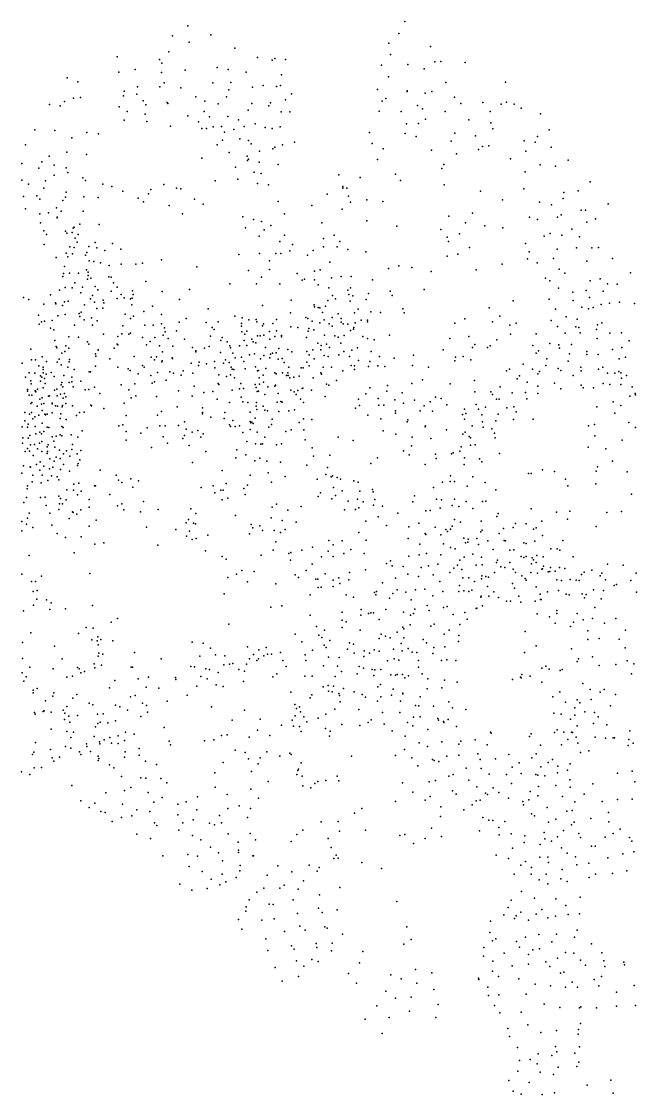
# Model space of a CAD drawing. Header units: millimetres. Extents: x -60275265 to 22802890, y -38578442 to 24337084.
# Drawn here: x -13544378 to -10950378, y -22008304 to -17487304 of the extents above; entities that cross this region are included whole.
import ezdxf

# ---------------------------------------------------------------- set-up
doc = ezdxf.new("R2010")
doc.units = ezdxf.units.MM
doc.header["$MEASUREMENT"] = 0
doc.layers.add('particles', color=7, linetype='Continuous', true_color=0x000000)

msp = doc.modelspace()

# ---------------------------------------------------------------- linework, layer by layer
at = {"layer": 'particles', "color": 93, "true_color": 0x67d435}
for p in [(-11927378, -17487304), (-12842378, -17506304), (-11953378, -17538304), (-12907378, -17548304), (-12836378, -17574304), (-12745378, -17543304), (-11995378, -17579304), (-12923378, -17615304), (-12644378, -17600304), (-11987378, -17626304), (-11819378, -17593304), (-13141378, -17636304), (-12962378, -17647304), (-12952378, -17663304), (-12548378, -17639304), (-12486378, -17650304), (-12476378, -17643304), (-12431378, -17647304), (-12026378, -17671304), (-11915378, -17669304), (-11801378, -17657304), (-11776378, -17656304), (-11673378, -17660304), (-13133378, -17701304), (-13065378, -17689304), (-12954378, -17702304), (-12853378, -17692304), (-12718378, -17681304), (-12672378, -17690304), (-12597378, -17701304), (-12447378, -17712304), (-11996378, -17720304), (-11845378, -17687304), (-13351378, -17724304), (-13306378, -17742304), (-13055378, -17763304), (-12960378, -17762304), (-12942378, -17745304), (-12872378, -17766304), (-12737378, -17745304), (-12661378, -17744304), (-12570378, -17764304), (-12524378, -17757304), (-12469378, -17761304), (-12452378, -17757304), (-11754378, -17744304), (-11503378, -17743304), (-13324378, -17810304), (-13295378, -17807304), (-13113378, -17801304), (-13111378, -17780304), (-13058378, -17794304), (-12808378, -17804304), (-12679378, -17805304), (-12669378, -17775304), (-12405378, -17792304), (-12043378, -17774304), (-12007378, -17812304), (-11918378, -17779304), (-11918378, -17782304), (-11841378, -17789304), (-11813378, -17782304), (-11718378, -17806304), (-13426378, -17837304), (-13380378, -17842304), (-13363378, -17824304), (-13132378, -17846304), (-13031378, -17821304), (-13019378, -17838304), (-12930378, -17829304), (-12927378, -17833304), (-12770378, -17823304), (-12714378, -17834304), (-12572378, -17833304), (-12501378, -17842304), (-12493378, -17830304), (-12430378, -17817304), (-12023378, -17823304), (-11874378, -17841304), (-11853378, -17855304), (-11691378, -17832304), (-11598378, -17829304), (-11521378, -17836304), (-11498378, -17827304), (-11466378, -17835304), (-11436378, -17852304), (-13098378, -17867304), (-13022378, -17878304), (-12842378, -17885304), (-12773378, -17866304), (-12751378, -17889304), (-12674378, -17888304), (-12629378, -17901304), (-12588378, -17861304), (-12449378, -17868304), (-12412378, -17868304), (-12035378, -17865304), (-11943378, -17866304), (-11840378, -17899304), (-11757378, -17867304), (-11657378, -17901304), (-11567378, -17866304), (-11355378, -17876304), (-13488378, -17944304), (-13403378, -17946304), (-13111378, -17903304), (-13015378, -17908304), (-12915378, -17928304), (-12798378, -17910304), (-12783378, -17938304), (-12763378, -17938304), (-12735378, -17931304), (-12700378, -17929304), (-12649378, -17942304), (-12605378, -17930304), (-12559378, -17918304), (-12516378, -17934304), (-12486378, -17938304), (-12453378, -17931304), (-11920378, -17919304), (-11870378, -17917304), (-11565378, -17914304), (-11556378, -17939304), (-11319378, -17944304), (-13332378, -17977304), (-13268378, -17955304), (-13219378, -17960304), (-12696378, -17987304), (-12687378, -17953304), (-12623378, -17981304), (-12586378, -17988304), (-12076378, -17955304), (-11926378, -17959304), (-11880378, -17972304), (-11732378, -17992304), (-11716378, -17958304), (-11629378, -17969304), (-11424378, -17990304), (-11368378, -17972304), (-13527378, -18007304), (-13353378, -18037304), (-12718378, -18007304), (-12575378, -18003304), (-12540378, -18034304), (-12484378, -18023304), (-12475378, -18016304), (-12443378, -18007304), (-12393378, -17995304), (-12065378, -18001304), (-12019378, -18024304), (-11815378, -18029304), (-11617378, -18027304), (-11599378, -18014304), (-11573378, -18011304), (-11417378, -18033304), (-11378378, -17996304), (-11310378, -18016304), (-13458378, -18078304), (-13427378, -18054304), (-13270378, -18047304), (-12783378, -18063304), (-12668378, -18039304), (-12592378, -18055304), (-12591378, -18073304), (-12587378, -18067304), (-12541378, -18080304), (-12042378, -18069304), (-11710378, -18045304), (-11481378, -18066304), (-11238378, -18072304), (-13542378, -18086304), (-13471378, -18105304), (-13406378, -18092304), (-13355378, -18103304), (-13349378, -18124304), (-12641378, -18101304), (-12562378, -18122304), (-12533378, -18127304), (-12462378, -18089304), (-11771378, -18107304), (-11763378, -18089304), (-11420378, -18121304), (-11357378, -18091304), (-11292378, -18096304), (-13542378, -18155304), (-13514378, -18172304), (-13443378, -18158304), (-13406378, -18135304), (-13285378, -18146304), (-13274378, -18157304), (-13201378, -18173304), (-12943378, -18174304), (-12727378, -18158304), (-12631378, -18151304), (-12548378, -18170304), (-12206378, -18133304), (-12115378, -18145304), (-11967378, -18130304), (-11945378, -18157304), (-11145378, -18163304), (-13449378, -18189304), (-13356378, -18206304), (-13163378, -18182304), (-13116378, -18202304), (-13008378, -18213304), (-12999378, -18195304), (-12890378, -18190304), (-12872378, -18192304), (-12502378, -18176304), (-12255378, -18214304), (-12189378, -18189304), (-12188378, -18182304), (-12172378, -18189304), (-11761378, -18175304), (-11608378, -18202304), (-11426378, -18192304), (-11256378, -18207304), (-11196378, -18201304), (-13535378, -18224304), (-13479378, -18221304), (-13467378, -18236304), (-13369378, -18242304), (-13358378, -18227304), (-13281378, -18226304), (-13220378, -18229304), (-13052378, -18231304), (-13029378, -18247304), (-12921378, -18263304), (-12814378, -18235304), (-12777378, -18257304), (-12462378, -18246304), (-12319378, -18263304), (-12165378, -18223304), (-12156378, -18248304), (-12088378, -18239304), (-12020378, -18246304), (-11515378, -18239304), (-11359378, -18248304), (-11309378, -18259304), (-11260378, -18233304), (-11070378, -18255304), (-13527378, -18276304), (-13467378, -18297304), (-13430378, -18293304), (-13396378, -18272304), (-13376378, -18286304), (-13284378, -18286304), (-12865378, -18297304), (-12435378, -18297304), (-12192378, -18278304), (-11742378, -18307304), (-11642378, -18294304), (-11268378, -18301304), (-11183378, -18282304), (-11166378, -18282304), (-13464378, -18335304), (-13394378, -18312304), (-13394378, -18315304), (-13322378, -18354304), (-13298378, -18341304), (-13216378, -18343304), (-12610378, -18310304), (-12565378, -18322304), (-12532378, -18330304), (-12492378, -18346304), (-12277378, -18336304), (-12087378, -18327304), (-11961378, -18350304), (-11671378, -18335304), (-11590378, -18348304), (-11401378, -18312304), (-11368378, -18322304), (-11284378, -18311304), (-11159378, -18332304), (-11123378, -18319304), (-13450378, -18369304), (-13438378, -18385304), (-13358378, -18371304), (-13353378, -18379304), (-13330378, -18376304), (-13326378, -18358304), (-13317378, -18400304), (-13305378, -18385304), (-12599378, -18356304), (-12542378, -18391304), (-12520378, -18365304), (-12435378, -18388304), (-12225378, -18388304), (-11776378, -18363304), (-11748378, -18396304), (-11697378, -18382304), (-11514378, -18356304), (-11339378, -18392304), (-11315378, -18381304), (-11265378, -18387304), (-11223378, -18362304), (-11191378, -18394304), (-13448378, -18427304), (-13340378, -18437304), (-13322378, -18440304), (-13309378, -18417304), (-13260378, -18435304), (-13233378, -18418304), (-13226378, -18441304), (-13160378, -18422304), (-12454378, -18414304), (-12401378, -18427304), (-12270378, -18402304), (-12270378, -18437304), (-12213378, -18436304), (-12201378, -18414304), (-11743378, -18414304), (-11655378, -18439304), (-11418378, -18423304), (-11203378, -18441304), (-11138378, -18441304), (-11111378, -18439304), (-13397378, -18482304), (-13356378, -18463304), (-13349378, -18479304), (-13328378, -18466304), (-13274378, -18472304), (-13268378, -18460304), (-13192378, -18452304), (-13125378, -18446304), (-12627378, -18469304), (-12540378, -18465304), (-12471378, -18464304), (-12450378, -18464304), (-12412378, -18454304), (-12338378, -18471304), (-12314378, -18452304), (-12167378, -18448304), (-12092378, -18458304), (-11749378, -18476304), (-11704378, -18467304), (-11410378, -18487304), (-11403378, -18458304), (-11300378, -18486304), (-11285378, -18446304), (-11051378, -18485304), (-13363378, -18519304), (-13269378, -18534304), (-13258378, -18495304), (-13239378, -18498304), (-13210378, -18504304), (-13174378, -18515304), (-13123378, -18510304), (-13062378, -18510304), (-13034378, -18506304), (-12954378, -18491304), (-12805378, -18521304), (-12498378, -18495304), (-12498378, -18532304), (-12284378, -18534304), (-12243378, -18501304), (-11996378, -18528304), (-11952378, -18516304), (-11897378, -18524304), (-11626378, -18533304), (-11517378, -18510304), (-11369378, -18504304), (-11277378, -18530304), (-11159378, -18497304), (-13369378, -18562304), (-13367378, -18549304), (-13342378, -18548304), (-13303378, -18547304), (-13266378, -18573304), (-13263378, -18543304), (-13263378, -18557304), (-13251378, -18569304), (-13175378, -18563304), (-13166378, -18565304), (-12586378, -18536304), (-12531378, -18565304), (-12381378, -18549304), (-12360378, -18577304), (-12351378, -18573304), (-12308378, -18539304), (-12308378, -18576304), (-12236378, -18567304), (-12196378, -18562304), (-12153378, -18561304), (-12063378, -18576304), (-11816378, -18541304), (-11334378, -18569304), (-11316378, -18580304), (-11253378, -18548304), (-11145378, -18580304), (-11103378, -18572304), (-10975378, -18546304), (-13384378, -18619304), (-13360378, -18608304), (-13330378, -18609304), (-13319378, -18588304), (-13286378, -18606304), (-13233378, -18604304), (-13222378, -18617304), (-13165378, -18623304), (-13156378, -18588304), (-13140378, -18607304), (-13076378, -18622304), (-13019378, -18582304), (-12950378, -18625304), (-12835378, -18616304), (-12665378, -18593304), (-12553378, -18593304), (-12454378, -18592304), (-12293378, -18596304), (-12247378, -18609304), (-12167378, -18619304), (-12156378, -18609304), (-11989378, -18623304), (-11845378, -18616304), (-11279378, -18611304), (-11162378, -18620304), (-11091378, -18623304), (-11073378, -18592304), (-11032378, -18594304), (-13536378, -18650304), (-13513378, -18659304), (-13421378, -18639304), (-13362378, -18668304), (-13347378, -18666304), (-13293378, -18630304), (-13253378, -18656304), (-13245378, -18642304), (-13236378, -18670304), (-13200378, -18661304), (-13141378, -18654304), (-13123378, -18637304), (-13111378, -18652304), (-13084378, -18656304), (-13077378, -18653304), (-13073378, -18638304), (-12877378, -18658304), (-12407378, -18661304), (-12252378, -18663304), (-12232378, -18642304), (-12220378, -18655304), (-12164378, -18638304), (-12158378, -18666304), (-12147378, -18643304), (-12090378, -18659304), (-12081378, -18633304), (-11981378, -18641304), (-11471378, -18664304), (-11318378, -18657304), (-11219378, -18628304), (-11217378, -18663304), (-11148378, -18650304), (-11022378, -18669304), (-13450378, -18678304), (-13400378, -18673304), (-13399378, -18677304), (-13371378, -18683304), (-13292378, -18712304), (-13278378, -18681304), (-13226378, -18696304), (-13201378, -18695304), (-13197378, -18672304), (-13078378, -18681304), (-13028378, -18709304), (-12991378, -18686304), (-12756378, -18698304), (-12528378, -18683304), (-12410378, -18715304), (-12310378, -18681304), (-12308378, -18689304), (-12293378, -18692304), (-12286378, -18694304), (-12275378, -18713304), (-12262378, -18686304), (-12140378, -18714304), (-12124378, -18699304), (-12070378, -18710304), (-12030378, -18713304), (-11935378, -18698304), (-11930378, -18714304), (-11572378, -18693304), (-11292378, -18699304), (-11181378, -18691304), (-11152378, -18698304), (-11133378, -18692304), (-11099378, -18680304), (-11064378, -18674304), (-10959378, -18675304), (-13472378, -18724304), (-13459378, -18752304), (-13447378, -18749304), (-13415378, -18747304), (-13390378, -18727304), (-13359378, -18721304), (-13301378, -18718304), (-13298378, -18730304), (-13280378, -18744304), (-13248378, -18735304), (-13224378, -18748304), (-13106378, -18720304), (-13084378, -18738304), (-13072378, -18729304), (-12954378, -18721304), (-12954378, -18761304), (-12879378, -18754304), (-12849378, -18738304), (-12765378, -18755304), (-12715378, -18752304), (-12644378, -18729304), (-12616378, -18760304), (-12613378, -18735304), (-12585378, -18744304), (-12554378, -18742304), (-12552378, -18752304), (-12523378, -18761304), (-12484378, -18759304), (-12468378, -18743304), (-12344378, -18734304), (-12336378, -18738304), (-12318378, -18750304), (-12285378, -18757304), (-12267378, -18744304), (-12246378, -18761304), (-12234378, -18734304), (-12208378, -18719304), (-12196378, -18739304), (-12196378, -18754304), (-12187378, -18761304), (-12136378, -18757304), (-12111378, -18745304), (-12085378, -18752304), (-12084378, -18746304), (-11717378, -18758304), (-11674378, -18740304), (-11557378, -18752304), (-11526378, -18729304), (-11457378, -18758304), (-11310378, -18747304), (-11247378, -18731304), (-11200378, -18741304), (-11096378, -18757304), (-13469378, -18763304), (-13422378, -18779304), (-13408378, -18786304), (-13320378, -18766304), (-13245378, -18767304), (-13198378, -18804304), (-13121378, -18803304), (-13116378, -18770304), (-13091378, -18805304), (-13084378, -18800304), (-13023378, -18766304), (-12988378, -18767304), (-12941378, -18778304), (-12938378, -18794304), (-12890378, -18791304), (-12740378, -18776304), (-12731378, -18785304), (-12616378, -18771304), (-12614378, -18795304), (-12602378, -18804304), (-12593378, -18792304), (-12528378, -18769304), (-12498378, -18793304), (-12468378, -18791304), (-12408378, -18773304), (-12378378, -18776304), (-12335378, -18792304), (-12332378, -18780304), (-12311378, -18786304), (-12234378, -18771304), (-12167378, -18762304), (-12156378, -18789304), (-12143378, -18784304), (-12142378, -18777304), (-11485378, -18766304), (-11482378, -18804304), (-11373378, -18803304), (-11284378, -18772304), (-11251378, -18800304), (-11206378, -18773304), (-11193378, -18776304), (-11188378, -18799304), (-11119378, -18785304), (-11115378, -18765304), (-11062378, -18800304), (-11014378, -18799304), (-13403378, -18831304), (-13344378, -18815304), (-13303378, -18817304), (-13266378, -18837304), (-13260378, -18846304), (-13140378, -18847304), (-13138378, -18814304), (-13137378, -18850304), (-13034378, -18819304), (-13016378, -18849304), (-13001378, -18835304), (-12981378, -18818304), (-12946378, -18809304), (-12925378, -18823304), (-12856378, -18825304), (-12747378, -18813304), (-12703378, -18831304), (-12697378, -18819304), (-12676378, -18837304), (-12605378, -18831304), (-12594378, -18852304), (-12573378, -18826304), (-12567378, -18837304), (-12555378, -18841304), (-12548378, -18811304), (-12537378, -18812304), (-12522378, -18808304), (-12497378, -18826304), (-12476378, -18814304), (-12448378, -18810304), (-12447378, -18816304), (-12342378, -18819304), (-12294378, -18842304), (-12280378, -18852304), (-12266378, -18808304), (-12257378, -18847304), (-12222378, -18812304), (-12209378, -18817304), (-12197378, -18843304), (-12183378, -18810304), (-12105378, -18814304), (-12084378, -18823304), (-12057378, -18828304), (-11992378, -18808304), (-11738378, -18823304), (-11658378, -18814304), (-11632378, -18848304), (-11539378, -18829304), (-11387378, -18852304), (-11316378, -18844304), (-11278378, -18849304), (-11224378, -18848304), (-11116378, -18823304), (-10981378, -18832304), (-13505378, -18867304), (-13397378, -18856304), (-13395378, -18862304), (-13373378, -18885304), (-13361378, -18877304), (-13357378, -18854304), (-13344378, -18863304), (-13231378, -18887304), (-13230378, -18897304), (-13220378, -18870304), (-13220378, -18872304), (-13153378, -18863304), (-12962378, -18854304), (-12949378, -18879304), (-12905378, -18855304), (-12823378, -18860304), (-12808378, -18874304), (-12808378, -18879304), (-12772378, -18864304), (-12752378, -18857304), (-12704378, -18882304), (-12665378, -18853304), (-12662378, -18862304), (-12653378, -18885304), (-12624378, -18853304), (-12582378, -18892304), (-12561378, -18888304), (-12522378, -18894304), (-12515378, -18860304), (-12493378, -18889304), (-12485378, -18884304), (-12470378, -18883304), (-12459378, -18865304), (-12420378, -18869304), (-12404378, -18879304), (-12340378, -18878304), (-12330378, -18892304), (-12315378, -18871304), (-12282378, -18870304), (-12268378, -18895304), (-12245378, -18860304), (-12205378, -18892304), (-12184378, -18877304), (-12151378, -18872304), (-12127378, -18862304), (-12069378, -18878304), (-11891378, -18893304), (-11766378, -18871304), (-11642378, -18860304), (-11578378, -18861304), (-11568378, -18854304), (-11373378, -18885304), (-11364378, -18874304), (-11275378, -18863304), (-11233378, -18888304), (-11160378, -18878304), (-11160378, -18890304), (-11112378, -18890304), (-11052378, -18869304), (-11012378, -18861304), (-13541378, -18926304), (-13502378, -18912304), (-13485378, -18913304), (-13471378, -18938304), (-13457378, -18900304), (-13439378, -18920304), (-13393378, -18922304), (-13385378, -18910304), (-13376378, -18933304), (-13343378, -18921304), (-13341378, -18911304), (-13232378, -18939304), (-13171378, -18909304), (-13068378, -18899304), (-13033378, -18936304), (-12997378, -18901304), (-12983378, -18913304), (-12974378, -18900304), (-12952378, -18921304), (-12951378, -18917304), (-12908378, -18904304), (-12907378, -18907304), (-12828378, -18926304), (-12797378, -18937304), (-12795378, -18922304), (-12763378, -18930304), (-12730378, -18920304), (-12692378, -18926304), (-12683378, -18912304), (-12668378, -18924304), (-12643378, -18904304), (-12616378, -18901304), (-12606378, -18920304), (-12557378, -18942304), (-12536378, -18908304), (-12497378, -18904304), (-12462378, -18910304), (-12445378, -18907304), (-12436378, -18924304), (-12340378, -18922304), (-12330378, -18938304), (-12309378, -18909304), (-12251378, -18898304), (-12161378, -18899304), (-12154378, -18936304), (-12139378, -18938304), (-12122378, -18916304), (-12080378, -18941304), (-12075378, -18920304), (-12041378, -18938304), (-12034378, -18899304), (-12011378, -18941304), (-11972378, -18905304), (-11895378, -18936304), (-11717378, -18917304), (-11714378, -18902304), (-11681378, -18898304), (-11649378, -18913304), (-11428378, -18931304), (-11332378, -18936304), (-11329378, -18909304), (-11239378, -18918304), (-11023378, -18908304), (-10996378, -18902304), (-13527378, -18985304), (-13512378, -18968304), (-13487378, -18969304), (-13464378, -18980304), (-13458378, -18986304), (-13453378, -18944304), (-13453378, -18968304), (-13452378, -18954304), (-13440378, -18973304), (-13418378, -18966304), (-13406378, -18983304), (-13365378, -18978304), (-13349378, -18943304), (-13331378, -18986304), (-13322378, -18954304), (-13258378, -18963304), (-13253378, -18963304), (-13137378, -18944304), (-13094378, -18950304), (-13086378, -18957304), (-13052378, -18971304), (-13026378, -18944304), (-12999378, -18978304), (-12970378, -18966304), (-12918378, -18963304), (-12903378, -18969304), (-12871378, -18977304), (-12862378, -18959304), (-12821378, -18969304), (-12729378, -18947304), (-12711378, -18976304), (-12679378, -18983304), (-12663378, -18976304), (-12660378, -18944304), (-12655378, -18952304), (-12648378, -18954304), (-12601378, -18950304), (-12549378, -18959304), (-12545378, -18958304), (-12525378, -18977304), (-12514378, -18949304), (-12476378, -18967304), (-12470378, -18972304), (-12443378, -18968304), (-12426378, -18979304), (-12420378, -18967304), (-12419378, -18978304), (-12416378, -18944304), (-12396378, -18986304), (-12373378, -18981304), (-12364378, -18947304), (-12356378, -18946304), (-12282378, -18967304), (-12278378, -18973304), (-12272378, -18944304), (-12236378, -18944304), (-12189378, -18959304), (-12139378, -18953304), (-11827378, -18943304), (-11498378, -18959304), (-11486378, -18952304), (-11444378, -18980304), (-11389378, -18952304), (-11366378, -18972304), (-11359378, -18962304), (-11280378, -18949304), (-11269378, -18957304), (-11217378, -18978304), (-11185378, -18944304), (-11184378, -18959304), (-11111378, -18952304), (-11092378, -18943304), (-11072378, -18969304), (-11041378, -18969304), (-11025378, -18962304), (-11016378, -18968304), (-10992378, -18979304), (-13504378, -19001304), (-13503378, -19014304), (-13464378, -19002304), (-13452378, -19030304), (-13447378, -18991304), (-13444378, -19012304), (-13377378, -19018304), (-13374378, -19008304), (-13369378, -19026304), (-13343378, -19008304), (-13332378, -19005304), (-13326378, -19026304), (-13293378, -19002304), (-13236378, -19028304), (-13124378, -19018304), (-13066378, -19014304), (-12993378, -19011304), (-12983378, -19005304), (-12933378, -18998304), (-12816378, -19023304), (-12715378, -19012304), (-12712378, -19017304), (-12645378, -18988304), (-12619378, -19012304), (-12607378, -19033304), (-12559378, -19016304), (-12554378, -19029304), (-12541378, -18988304), (-12540378, -19015304), (-12523378, -19006304), (-12505378, -19027304), (-12475378, -19023304), (-12472378, -19019304), (-12412378, -18988304), (-12358378, -19032304), (-12314378, -18989304), (-12258378, -19015304), (-12248378, -19019304), (-12216378, -18999304), (-12075378, -19031304), (-12000378, -19021304), (-11897378, -19012304), (-11853378, -18997304), (-11736378, -19014304), (-11634378, -19000304), (-11525378, -19026304), (-11453378, -18993304), (-11411378, -19006304), (-11367378, -19023304), (-11296378, -19011304), (-11183378, -19020304), (-11175378, -19031304), (-11131378, -19030304), (-11091378, -19012304), (-11062378, -19017304), (-11016378, -19017304), (-11014378, -18990304), (-10969378, -19026304), (-13519378, -19038304), (-13519378, -19045304), (-13512378, -19062304), (-13500378, -19062304), (-13486378, -19043304), (-13485378, -19043304), (-13483378, -19047304), (-13476378, -19036304), (-13456378, -19073304), (-13430378, -19065304), (-13425378, -19064304), (-13404378, -19040304), (-13395378, -19036304), (-13393378, -19064304), (-13379378, -19057304), (-13368378, -19074304), (-13362378, -19055304), (-13357378, -19069304), (-13275378, -19039304), (-13260378, -19037304), (-13214378, -19054304), (-13091378, -19039304), (-13081378, -19073304), (-13061378, -19064304), (-12975378, -19067304), (-12881378, -19043304), (-12824378, -19066304), (-12775378, -19050304), (-12737378, -19046304), (-12655378, -19040304), (-12625378, -19035304), (-12618378, -19070304), (-12550378, -19046304), (-12545378, -19045304), (-12518378, -19059304), (-12461378, -19055304), (-12408378, -19040304), (-12394378, -19048304), (-12385378, -19059304), (-12379378, -19042304), (-12367378, -19078304), (-12360378, -19034304), (-12321378, -19040304), (-12263378, -19067304), (-12091378, -19056304), (-12040378, -19075304), (-12003378, -19044304), (-11939378, -19051304), (-11798378, -19070304), (-11774378, -19075304), (-11632378, -19047304), (-11564378, -19047304), (-11557378, -19058304), (-11540378, -19078304), (-11529378, -19078304), (-11474378, -19051304), (-11418378, -19050304), (-11413378, -19077304), (-11367378, -19054304), (-11269378, -19035304), (-10978378, -19066304), (-10956378, -19054304), (-10954378, -19060304), (-13504378, -19096304), (-13500378, -19093304), (-13478378, -19108304), (-13467378, -19079304), (-13460378, -19099304), (-13450378, -19096304), (-13415378, -19095304), (-13414378, -19098304), (-13400378, -19107304), (-13392378, -19108304), (-13372378, -19110304), (-13371378, -19105304), (-13357378, -19096304), (-13328378, -19107304), (-13251378, -19103304), (-13248378, -19106304), (-13197378, -19118304), (-13111378, -19095304), (-12887378, -19111304), (-12781378, -19115304), (-12719378, -19079304), (-12667378, -19093304), (-12610378, -19089304), (-12589378, -19092304), (-12554378, -19108304), (-12553378, -19092304), (-12552378, -19122304), (-12524378, -19108304), (-12465378, -19091304), (-12450378, -19088304), (-12445378, -19091304), (-12392378, -19123304), (-12355378, -19092304), (-12135378, -19116304), (-12122378, -19079304), (-12119378, -19105304), (-12037378, -19104304), (-12016378, -19104304), (-11969378, -19081304), (-11933378, -19095304), (-11887378, -19082304), (-11845378, -19107304), (-11820378, -19090304), (-11750378, -19102304), (-11675378, -19121304), (-11626378, -19101304), (-11617378, -19120304), (-11587378, -19112304), (-11497378, -19115304), (-11468378, -19110304), (-11117378, -19111304), (-11048378, -19090304), (-11016378, -19105304), (-13530378, -19134304), (-13510378, -19142304), (-13501378, -19134304), (-13496378, -19161304), (-13488378, -19153304), (-13470378, -19146304), (-13457378, -19126304), (-13446378, -19141304), (-13442378, -19145304), (-13436378, -19141304), (-13414378, -19136304), (-13380378, -19160304), (-13378378, -19140304), (-13356378, -19164304), (-13312378, -19147304), (-13299378, -19134304), (-13279378, -19133304), (-13102378, -19147304), (-12970378, -19146304), (-12953378, -19130304), (-12781378, -19140304), (-12780378, -19134304), (-12745378, -19154304), (-12689378, -19160304), (-12686378, -19134304), (-12652378, -19168304), (-12579378, -19133304), (-12559378, -19158304), (-12517378, -19124304), (-12506378, -19127304), (-12487378, -19163304), (-12459378, -19130304), (-12416378, -19127304), (-12355378, -19161304), (-12320378, -19164304), (-12083378, -19146304), (-12028378, -19161304), (-11967378, -19138304), (-11966378, -19127304), (-11915378, -19165304), (-11863378, -19127304), (-11810378, -19129304), (-11684378, -19143304), (-11675378, -19162304), (-11670378, -19139304), (-11603378, -19145304), (-11534378, -19142304), (-11469378, -19164304), (-11458378, -19132304), (-11386378, -19162304), (-11042378, -19137304), (-13541378, -19195304), (-13529378, -19169304), (-13519378, -19196304), (-13516378, -19184304), (-13486378, -19193304), (-13456378, -19179304), (-13435378, -19196304), (-13428378, -19197304), (-13374378, -19194304), (-13368378, -19198304), (-13288378, -19212304), (-13133378, -19191304), (-13117378, -19187304), (-13014378, -19199304), (-12960378, -19190304), (-12938378, -19191304), (-12882378, -19189304), (-12856378, -19174304), (-12849378, -19205304), (-12800378, -19210304), (-12666378, -19187304), (-12663378, -19193304), (-12642378, -19194304), (-12624378, -19191304), (-12579378, -19173304), (-12579378, -19206304), (-12576378, -19178304), (-12573378, -19175304), (-12567378, -19181304), (-12501378, -19196304), (-12490378, -19185304), (-12407378, -19207304), (-12373378, -19176304), (-12353378, -19208304), (-12018378, -19212304), (-11918378, -19174304), (-11841378, -19195304), (-11840378, -19191304), (-11752378, -19207304), (-11643378, -19190304), (-11599378, -19174304), (-11597378, -19196304), (-11561378, -19204304), (-11543378, -19169304), (-11152378, -19190304), (-11127378, -19185304), (-10982378, -19177304), (-10955378, -19198304), (-13538378, -19241304), (-13516378, -19242304), (-13509378, -19231304), (-13484378, -19225304), (-13466378, -19217304), (-13460378, -19224304), (-13458378, -19257304), (-13450378, -19214304), (-13415378, -19237304), (-13408378, -19255304), (-13398378, -19234304), (-13380378, -19229304), (-13373378, -19233304), (-13334378, -19228304), (-13306378, -19238304), (-13103378, -19214304), (-13102378, -19251304), (-13040378, -19222304), (-12946378, -19237304), (-12863378, -19244304), (-12856378, -19232304), (-12824378, -19217304), (-12788378, -19239304), (-12778378, -19224304), (-12610378, -19219304), (-12593378, -19256304), (-12550378, -19218304), (-12517378, -19239304), (-12429378, -19215304), (-12348378, -19250304), (-12209378, -19238304), (-12145378, -19253304), (-11965378, -19226304), (-11896378, -19238304), (-11817378, -19244304), (-11682378, -19226304), (-11673378, -19217304), (-11656378, -19236304), (-11650378, -19241304), (-11549378, -19221304), (-11546378, -19241304), (-11126378, -19233304), (-11010378, -19251304), (-13540378, -19264304), (-13528378, -19299304), (-13518378, -19286304), (-13510378, -19298304), (-13506378, -19271304), (-13489378, -19269304), (-13476378, -19287304), (-13468378, -19263304), (-13458378, -19299304), (-13435378, -19279304), (-13434378, -19299304), (-13431378, -19271304), (-13403378, -19280304), (-13384378, -19293304), (-13354378, -19296304), (-13332378, -19291304), (-13328378, -19270304), (-13293378, -19294304), (-12996378, -19282304), (-12928378, -19264304), (-12837378, -19274304), (-12766378, -19299304), (-12636378, -19292304), (-12557378, -19266304), (-12534378, -19268304), (-12528378, -19267304), (-12469378, -19271304), (-12447378, -19266304), (-12318378, -19284304), (-11933378, -19296304), (-11899378, -19275304), (-11695378, -19297304), (-11689378, -19279304), (-11650378, -19272304), (-11630378, -19271304), (-11154378, -19280304), (-11080378, -19288304), (-13495378, -19315304), (-13465378, -19343304), (-13435378, -19307304), (-13424378, -19329304), (-13406378, -19340304), (-13397378, -19322304), (-13381378, -19328304), (-13366378, -19308304), (-13340378, -19319304), (-13309378, -19309304), (-13305378, -19349304), (-13298378, -19334304), (-12823378, -19345304), (-12640378, -19326304), (-12598378, -19313304), (-12560378, -19338304), (-12539378, -19327304), (-12509378, -19340304), (-12451378, -19344304), (-12312378, -19319304), (-12244378, -19314304), (-12043378, -19326304), (-11909378, -19313304), (-11798378, -19310304), (-11795378, -19328304), (-11730378, -19309304), (-11724378, -19305304), (-11675378, -19326304), (-11613378, -19329304), (-11602378, -19343304), (-11528378, -19307304), (-11052378, -19340304), (-13542378, -19390304), (-13535378, -19359304), (-13507378, -19363304), (-13506378, -19365304), (-13481378, -19354304), (-13467378, -19377304), (-13450378, -19361304), (-13426378, -19372304), (-13411378, -19365304), (-13379378, -19375304), (-13367378, -19354304), (-13342378, -19381304), (-13307378, -19358304), (-13212378, -19378304), (-12698378, -19379304), (-12503378, -19388304), (-12340378, -19357304), (-12254378, -19366304), (-12071378, -19350304), (-11842378, -19354304), (-11677378, -19353304), (-11406378, -19392304), (-11394378, -19391304), (-11346378, -19376304), (-11296378, -19383304), (-11121378, -19382304), (-11115378, -19364304), (-10989378, -19385304), (-13499378, -19426304), (-13496378, -19399304), (-13461378, -19431304), (-13456378, -19399304), (-13432378, -19421304), (-13417378, -19401304), (-13394378, -19405304), (-13386378, -19418304), (-13323378, -19437304), (-13302378, -19432304), (-13144378, -19399304), (-13135378, -19420304), (-13120378, -19429304), (-13082378, -19414304), (-13050378, -19422304), (-12680378, -19433304), (-12579378, -19398304), (-12490378, -19428304), (-12432378, -19404304), (-12297378, -19416304), (-12260378, -19396304), (-12238378, -19406304), (-12232378, -19402304), (-12213378, -19408304), (-12199378, -19415304), (-12142378, -19423304), (-12124378, -19428304), (-11768378, -19428304), (-11736378, -19425304), (-11734378, -19401304), (-11718378, -19425304), (-11641378, -19405304), (-11589378, -19430304), (-11249378, -19416304), (-11122378, -19435304), (-13520378, -19456304), (-13519378, -19444304), (-13352378, -19461304), (-13325378, -19462304), (-13307378, -19481304), (-13292378, -19466304), (-13236378, -19444304), (-13231378, -19444304), (-13171378, -19480304), (-13074378, -19449304), (-12786378, -19450304), (-12736378, -19444304), (-12728378, -19473304), (-12703378, -19462304), (-12693378, -19462304), (-12606378, -19454304), (-12601378, -19480304), (-12591378, -19441304), (-12283378, -19473304), (-12228378, -19451304), (-12219378, -19484304), (-12191378, -19465304), (-12117378, -19466304), (-12064378, -19459304), (-12061378, -19469304), (-11806378, -19450304), (-11665378, -19445304), (-11543378, -19460304), (-11240378, -19443304), (-10971378, -19478304), (-13534378, -19514304), (-13522378, -19492304), (-13463378, -19493304), (-13444378, -19491304), (-13440378, -19526304), (-13387378, -19487304), (-13383378, -19519304), (-13379378, -19497304), (-13371378, -19519304), (-13356378, -19503304), (-13259378, -19501304), (-13139378, -19528304), (-13120378, -19519304), (-13029378, -19509304), (-12697378, -19502304), (-12673378, -19496304), (-12469378, -19521304), (-12365378, -19530304), (-12293378, -19488304), (-12235378, -19498304), (-12166378, -19508304), (-12127378, -19500304), (-12103378, -19511304), (-12059378, -19525304), (-12054378, -19501304), (-12022378, -19529304), (-11893378, -19511304), (-11887378, -19486304), (-11793378, -19499304), (-11772378, -19502304), (-11727378, -19526304), (-11718378, -19499304), (-11700378, -19530304), (-11668378, -19509304), (-11600378, -19510304), (-11586378, -19508304), (-13512378, -19558304), (-13424378, -19559304), (-13387378, -19543304), (-13328378, -19553304), (-13326378, -19556304), (-13310378, -19563304), (-13293378, -19544304), (-13258378, -19534304), (-13112378, -19545304), (-13042378, -19553304), (-12968378, -19543304), (-12830378, -19541304), (-12809378, -19560304), (-12641378, -19568304), (-12487378, -19533304), (-12420378, -19546304), (-12182378, -19544304), (-12135378, -19543304), (-12121378, -19536304), (-12039378, -19574304), (-11957378, -19559304), (-11839378, -19549304), (-11821378, -19548304), (-11778378, -19537304), (-11640378, -19539304), (-11539378, -19572304), (-11534378, -19560304), (-11395378, -19541304), (-11288378, -19554304), (-11232378, -19550304), (-11075378, -19556304), (-11013378, -19552304), (-13542378, -19594304), (-13523378, -19605304), (-13519378, -19580304), (-13496378, -19619304), (-13416378, -19609304), (-13343378, -19581304), (-13258378, -19614304), (-13229378, -19588304), (-13017378, -19618304), (-12849378, -19599304), (-12839378, -19585304), (-12818378, -19601304), (-12810378, -19604304), (-12575378, -19607304), (-12568378, -19620304), (-12538378, -19612304), (-12491378, -19578304), (-12445378, -19589304), (-12386378, -19596304), (-12091378, -19593304), (-12004378, -19611304), (-11911378, -19616304), (-11868378, -19601304), (-11799378, -19618304), (-11728378, -19614304), (-11718378, -19585304), (-11692378, -19596304), (-11605378, -19592304), (-11470378, -19619304), (-11460378, -19602304), (-11416378, -19603304), (-11373378, -19620304), (-11350378, -19592304), (-11241378, -19584304), (-11121378, -19615304), (-13542378, -19633304), (-13394378, -19644304), (-13358378, -19661304), (-13292378, -19658304), (-12893378, -19628304), (-12848378, -19655304), (-12835378, -19634304), (-12807378, -19666304), (-12758378, -19652304), (-12582378, -19645304), (-12527378, -19632304), (-12478378, -19632304), (-12452378, -19640304), (-12432378, -19627304), (-12121378, -19640304), (-11913378, -19666304), (-11842378, -19644304), (-11839378, -19648304), (-11776378, -19650304), (-11754378, -19627304), (-11747378, -19636304), (-11735378, -19626304), (-11679378, -19664304), (-11624378, -19665304), (-11607378, -19637304), (-11601378, -19630304), (-11529378, -19644304), (-11511378, -19623304), (-11385378, -19626304), (-11346378, -19653304), (-13235378, -19689304), (-13197378, -19683304), (-12969378, -19694304), (-12824378, -19669304), (-12471378, -19679304), (-12316378, -19702304), (-12247378, -19674304), (-12230378, -19692304), (-12191378, -19675304), (-12090378, -19673304), (-11864378, -19689304), (-11764378, -19688304), (-11734378, -19703304), (-11715378, -19709304), (-11672378, -19684304), (-11662378, -19681304), (-11660378, -19668304), (-11617378, -19690304), (-11577378, -19675304), (-11508378, -19674304), (-11503378, -19675304), (-11426378, -19683304), (-11416378, -19686304), (-11379378, -19676304), (-11312378, -19709304), (-11285378, -19709304), (-11261378, -19674304), (-13511378, -19737304), (-13322378, -19726304), (-12768378, -19717304), (-12698378, -19741304), (-12681378, -19752304), (-12533378, -19736304), (-12483378, -19715304), (-12416378, -19728304), (-12408378, -19724304), (-12361378, -19715304), (-12278378, -19743304), (-12251378, -19719304), (-12229378, -19741304), (-12185378, -19728304), (-12155378, -19712304), (-12098378, -19728304), (-11911378, -19740304), (-11867378, -19734304), (-11836378, -19729304), (-11776378, -19734304), (-11677378, -19744304), (-11641378, -19732304), (-11604378, -19744304), (-11555378, -19712304), (-11484378, -19715304), (-11467378, -19713304), (-11437378, -19741304), (-11425378, -19745304), (-11415378, -19741304), (-11390378, -19747304), (-11384378, -19755304), (-11371378, -19737304), (-11344378, -19743304), (-11274378, -19714304), (-11217378, -19742304), (-12615378, -19800304), (-12409378, -19757304), (-12343378, -19800304), (-12318378, -19773304), (-12093378, -19798304), (-12005378, -19770304), (-11987378, -19759304), (-11980378, -19781304), (-11934378, -19784304), (-11859378, -19788304), (-11827378, -19780304), (-11788378, -19773304), (-11720378, -19791304), (-11705378, -19777304), (-11695378, -19757304), (-11687378, -19796304), (-11627378, -19777304), (-11601378, -19776304), (-11541378, -19766304), (-11536378, -19757304), (-11523378, -19785304), (-11506378, -19788304), (-11484378, -19767304), (-11471378, -19794304), (-11393378, -19772304), (-11374378, -19766304), (-11349378, -19795304), (-11346378, -19793304), (-11343378, -19782304), (-11313378, -19788304), (-11275378, -19788304), (-11252378, -19792304), (-11139378, -19799304), (-11073378, -19774304), (-11006378, -19778304), (-13542378, -19816304), (-13460378, -19824304), (-13256378, -19813304), (-12673378, -19829304), (-12637378, -19815304), (-12562378, -19804304), (-12390378, -19818304), (-12376378, -19830304), (-12302378, -19836304), (-12294378, -19837304), (-12263378, -19814304), (-12229378, -19841304), (-12206378, -19831304), (-12163378, -19839304), (-12160378, -19808304), (-11966378, -19833304), (-11914378, -19816304), (-11869378, -19825304), (-11808378, -19818304), (-11779378, -19846304), (-11738378, -19808304), (-11682378, -19831304), (-11658378, -19831304), (-11604378, -19835304), (-11603378, -19822304), (-11585378, -19826304), (-11574378, -19828304), (-11549378, -19808304), (-11460378, -19808304), (-11434378, -19823304), (-11420378, -19834304), (-11415378, -19841304), (-11396378, -19808304), (-11368378, -19812304), (-11323378, -19806304), (-11316378, -19804304), (-11316378, -19805304), (-11293378, -19803304), (-11286378, -19840304), (-11267378, -19842304), (-11230378, -19838304), (-11204378, -19841304), (-11192378, -19842304), (-11182378, -19817304), (-11171378, -19807304), (-11103378, -19823304), (-11096378, -19812304), (-11081378, -19840304), (-10974378, -19842304), (-10952378, -19812304), (-13502378, -19847304), (-13494378, -19888304), (-13485378, -19847304), (-13477378, -19884304), (-12591378, -19848304), (-12471378, -19856304), (-12293378, -19872304), (-12280378, -19870304), (-12229378, -19868304), (-12202378, -19855304), (-12046378, -19888304), (-12022378, -19852304), (-11959378, -19882304), (-11923378, -19892304), (-11882378, -19882304), (-11843378, -19879304), (-11767378, -19889304), (-11700378, -19889304), (-11697378, -19864304), (-11679378, -19886304), (-11658378, -19888304), (-11645378, -19883304), (-11633378, -19847304), (-11578378, -19868304), (-11552378, -19890304), (-11473378, -19855304), (-11465378, -19875304), (-11374378, -19869304), (-11326378, -19890304), (-11279378, -19885304), (-11131378, -19881304), (-11089378, -19884304), (-11044378, -19863304), (-11035378, -19859304), (-10950378, -19892304), (-13479378, -19921304), (-13438378, -19924304), (-13418378, -19937304), (-12689378, -19898304), (-12327378, -19903304), (-12174378, -19902304), (-12143378, -19913304), (-12055378, -19893304), (-12050378, -19903304), (-11992378, -19917304), (-11978378, -19897304), (-11901378, -19924304), (-11809378, -19907304), (-11607378, -19913304), (-11606378, -19908304), (-11573378, -19909304), (-11532378, -19914304), (-11499378, -19930304), (-11481378, -19930304), (-11446378, -19908304), (-11438378, -19933304), (-11377378, -19929304), (-11356378, -19900304), (-11355378, -19923304), (-11352378, -19923304), (-11247378, -19900304), (-11234378, -19903304), (-11179378, -19899304), (-11169378, -19915304), (-11163378, -19901304), (-11099378, -19919304), (-13536378, -19970304), (-13493378, -19946304), (-13424378, -19965304), (-13358378, -19962304), (-13244378, -19947304), (-12492378, -19955304), (-12446378, -19949304), (-12191378, -19976304), (-12111378, -19964304), (-12081378, -19981304), (-12070378, -19978304), (-12060378, -19979304), (-12007378, -19965304), (-11933378, -19976304), (-11891378, -19982304), (-11885378, -19963304), (-11833378, -19947304), (-11824378, -19968304), (-11764378, -19956304), (-11748378, -19952304), (-11674378, -19977304), (-11627378, -19960304), (-11623378, -19959304), (-11599378, -19949304), (-11286378, -19968304), (-11286378, -19981304), (-11201378, -19982304), (-11126378, -19956304), (-13166378, -20018304), (-13139378, -20002304), (-12670378, -20026304), (-12326378, -19988304), (-12191378, -20010304), (-12174378, -20017304), (-12113378, -19988304), (-12036378, -20007304), (-11903378, -19989304), (-11803378, -20026304), (-11724378, -19986304), (-11695378, -20027304), (-11664378, -20005304), (-11369378, -19983304), (-11317378, -19996304), (-11293378, -20022304), (-11216378, -20018304), (-11175378, -20008304), (-11136378, -20002304), (-11085378, -20022304), (-11038378, -20002304), (-13505378, -20063304), (-13304378, -20065304), (-13271378, -20040304), (-13242378, -20043304), (-12390378, -20068304), (-12300378, -20036304), (-12290378, -20072304), (-12266378, -20051304), (-12191378, -20040304), (-12116378, -20051304), (-12027378, -20068304), (-11959378, -20060304), (-11936378, -20039304), (-11931378, -20046304), (-11905378, -20029304), (-11817378, -20035304), (-11762378, -20069304), (-11740378, -20051304), (-11420378, -20057304), (-11229378, -20036304), (-11155378, -20055304), (-10996378, -20051304), (-13539378, -20104304), (-13247378, -20092304), (-13225378, -20097304), (-13222378, -20079304), (-13221378, -20114304), (-13209378, -20091304), (-13159378, -20096304), (-12824378, -20102304), (-12778378, -20106304), (-12362378, -20100304), (-12277378, -20083304), (-12268378, -20115304), (-12244378, -20095304), (-12160378, -20105304), (-12144378, -20111304), (-12036378, -20087304), (-12009378, -20077304), (-11989378, -20084304), (-11943378, -20108304), (-11931378, -20084304), (-11850378, -20091304), (-11836378, -20105304), (-11701378, -20099304), (-11699378, -20074304), (-11373378, -20118304), (-11156378, -20091304), (-11107378, -20087304), (-11023378, -20090304), (-13405378, -20119304), (-13221378, -20161304), (-13217378, -20148304), (-13201378, -20152304), (-13067378, -20145304), (-12792378, -20161304), (-12747378, -20127304), (-12726378, -20156304), (-12686378, -20160304), (-12590378, -20122304), (-12565378, -20154304), (-12543378, -20135304), (-12522378, -20160304), (-12512378, -20125304), (-12507378, -20152304), (-12489378, -20153304), (-12451378, -20146304), (-12348378, -20156304), (-12317378, -20136304), (-12259378, -20124304), (-12169378, -20132304), (-12141378, -20148304), (-12100378, -20163304), (-12099378, -20139304), (-12076378, -20148304), (-12056378, -20134304), (-12035378, -20140304), (-11975378, -20131304), (-11939378, -20138304), (-11913378, -20129304), (-11896378, -20144304), (-11877378, -20146304), (-11809378, -20150304), (-11805378, -20124304), (-11759378, -20122304), (-11422378, -20145304), (-11224378, -20130304), (-10998378, -20126304), (-13539378, -20171304), (-13508378, -20208304), (-13372378, -20172304), (-13238378, -20194304), (-13206378, -20199304), (-13081378, -20207304), (-13075378, -20208304), (-12955378, -20172304), (-12829378, -20204304), (-12814378, -20206304), (-12690378, -20197304), (-12667378, -20195304), (-12653378, -20192304), (-12595378, -20195304), (-12582378, -20173304), (-12551378, -20179304), (-12545378, -20172304), (-12441378, -20180304), (-12428378, -20204304), (-12344378, -20179304), (-12270378, -20202304), (-12249378, -20166304), (-12211378, -20203304), (-12204378, -20167304), (-12120378, -20205304), (-12000378, -20181304), (-11972378, -20172304), (-11953378, -20178304), (-11869378, -20180304), (-11869378, -20207304), (-11772378, -20180304), (-11750378, -20176304), (-11712378, -20180304), (-11332378, -20203304), (-11201378, -20183304), (-11195378, -20172304), (-11136378, -20164304), (-11107378, -20201304), (-11038378, -20196304), (-10989378, -20181304), (-10961378, -20194304), (-13541378, -20232304), (-13524378, -20248304), (-13410378, -20214304), (-13353378, -20249304), (-13329378, -20246304), (-13308378, -20209304), (-13300378, -20214304), (-13294378, -20232304), (-13278378, -20225304), (-13234378, -20210304), (-13008378, -20250304), (-12895378, -20251304), (-12787378, -20247304), (-12766378, -20214304), (-12751378, -20217304), (-12714378, -20230304), (-12627378, -20217304), (-12604378, -20224304), (-12484378, -20248304), (-12467378, -20236304), (-12349378, -20246304), (-12318378, -20246304), (-12221378, -20247304), (-12194378, -20225304), (-12128378, -20235304), (-12101378, -20211304), (-12065378, -20217304), (-12058378, -20242304), (-12054378, -20219304), (-12028378, -20217304), (-11986378, -20240304), (-11966378, -20241304), (-11960378, -20239304), (-11937378, -20239304), (-11927378, -20253304), (-11912378, -20244304), (-11854378, -20236304), (-11439378, -20249304), (-11437378, -20253304), (-11434378, -20238304), (-11398378, -20246304), (-11350378, -20211304), (-11318378, -20216304), (-11272378, -20222304), (-11264378, -20217304), (-10971378, -20235304), (-13534378, -20267304), (-13477378, -20298304), (-13173378, -20294304), (-13150378, -20263304), (-13052378, -20256304), (-13018378, -20291304), (-12964378, -20296304), (-12893378, -20259304), (-12804378, -20288304), (-12761378, -20257304), (-12723378, -20282304), (-12694378, -20289304), (-12607378, -20268304), (-12272378, -20290304), (-12251378, -20285304), (-12228378, -20288304), (-12186378, -20298304), (-12041378, -20290304), (-12030378, -20281304), (-11830378, -20257304), (-11771378, -20295304), (-11760378, -20262304), (-11707378, -20271304), (-11473378, -20259304), (-11349378, -20271304), (-11177378, -20276304), (-13494378, -20305304), (-13494378, -20316304), (-13411378, -20330304), (-13407378, -20316304), (-13327378, -20338304), (-13311378, -20323304), (-13084378, -20332304), (-13065378, -20327304), (-12845378, -20326304), (-12408378, -20313304), (-12326378, -20336304), (-12319378, -20324304), (-12249378, -20309304), (-12234378, -20312304), (-12205378, -20318304), (-12203378, -20327304), (-12141378, -20312304), (-12107378, -20322304), (-12093378, -20334304), (-12028378, -20332304), (-11983378, -20325304), (-11976378, -20300304), (-11935378, -20317304), (-11935378, -20320304), (-11863378, -20332304), (-11833378, -20299304), (-11303378, -20332304), (-11273378, -20311304), (-11146378, -20301304), (-11142378, -20344304), (-11103378, -20313304), (-11087378, -20301304), (-11039378, -20323304), (-13443378, -20349304), (-13368378, -20389304), (-13352378, -20373304), (-13259378, -20359304), (-13243378, -20366304), (-13148378, -20368304), (-13129378, -20375304), (-13097378, -20388304), (-13034378, -20359304), (-13016378, -20369304), (-12929378, -20351304), (-12743378, -20374304), (-12604378, -20388304), (-12391378, -20365304), (-12384378, -20381304), (-12372378, -20374304), (-12223378, -20385304), (-12200378, -20353304), (-12121378, -20386304), (-12043378, -20351304), (-11946378, -20351304), (-11882378, -20369304), (-11868378, -20370304), (-11806378, -20372304), (-11741378, -20354304), (-11726378, -20379304), (-11670378, -20386304), (-11250378, -20355304), (-11211378, -20379304), (-11200378, -20345304), (-11189378, -20358304), (-11060378, -20370304), (-13489378, -20398304), (-13486378, -20405304), (-13453378, -20394304), (-13448378, -20391304), (-13419378, -20397304), (-13362378, -20428304), (-13361378, -20401304), (-13344378, -20414304), (-13308378, -20411304), (-13223378, -20405304), (-13200378, -20404304), (-13148378, -20434304), (-13041378, -20415304), (-13012378, -20397304), (-12656378, -20431304), (-12537378, -20427304), (-12402378, -20431304), (-12389378, -20413304), (-12367378, -20395304), (-12353378, -20416304), (-12293378, -20423304), (-12260378, -20405304), (-12069378, -20429304), (-12022378, -20399304), (-11948378, -20398304), (-11891378, -20418304), (-11863378, -20417304), (-11788378, -20424304), (-11785378, -20431304), (-11745378, -20428304), (-11299378, -20401304), (-11268378, -20405304), (-11228378, -20426304), (-11210378, -20409304), (-11168378, -20395304), (-11127378, -20399304), (-11112378, -20416304), (-13419378, -20469304), (-13352378, -20478304), (-13340378, -20439304), (-13231378, -20459304), (-13222378, -20445304), (-13212378, -20439304), (-13179378, -20442304), (-12942378, -20462304), (-12549378, -20473304), (-12448378, -20452304), (-12397378, -20456304), (-12371378, -20458304), (-12365378, -20479304), (-12341378, -20438304), (-12262378, -20466304), (-12242378, -20477304), (-12193378, -20449304), (-12117378, -20453304), (-12082378, -20440304), (-12015378, -20447304), (-11981378, -20476304), (-11916378, -20440304), (-11893378, -20454304), (-11830378, -20470304), (-11764378, -20436304), (-11763378, -20441304), (-11710378, -20458304), (-11285378, -20472304), (-11201378, -20455304), (-11131378, -20445304), (-11076378, -20450304), (-10979378, -20475304), (-13485378, -20525304), (-13336378, -20504304), (-13325378, -20481304), (-13237378, -20500304), (-13215378, -20522304), (-13195378, -20513304), (-13171378, -20504304), (-13136378, -20497304), (-13110378, -20516304), (-13105378, -20481304), (-13069378, -20490304), (-12921378, -20519304), (-12772378, -20518304), (-12733378, -20514304), (-12700378, -20496304), (-12677378, -20493304), (-12584378, -20503304), (-12497378, -20496304), (-12245378, -20498304), (-11926378, -20498304), (-11771378, -20522304), (-11691378, -20519304), (-11631378, -20514304), (-11566378, -20481304), (-11563378, -20485304), (-11402378, -20499304), (-11394378, -20489304), (-11296378, -20482304), (-11256378, -20481304), (-11240378, -20512304), (-11225378, -20481304), (-11220378, -20483304), (-11205378, -20503304), (-11125378, -20502304), (-11081378, -20507304), (-11048378, -20505304), (-11043378, -20505304), (-10982378, -20512304), (-13492378, -20566304), (-13421378, -20554304), (-13358378, -20541304), (-13336378, -20549304), (-13299378, -20564304), (-13269378, -20530304), (-13268378, -20542304), (-13253378, -20563304), (-13214378, -20531304), (-13164378, -20527304), (-13136378, -20529304), (-13106378, -20564304), (-13047378, -20550304), (-12916378, -20534304), (-12643378, -20557304), (-12600378, -20567304), (-12509378, -20564304), (-12412378, -20570304), (-11929378, -20555304), (-11867378, -20526304), (-11832378, -20542304), (-11700378, -20532304), (-11580378, -20535304), (-11355378, -20536304), (-11267378, -20535304), (-11197378, -20528304), (-11187378, -20567304), (-11151378, -20560304), (-10986378, -20538304), (-10964378, -20527304), (-13498378, -20575304), (-13415378, -20589304), (-13408378, -20603304), (-13384378, -20586304), (-13294378, -20575304), (-13221378, -20582304), (-13220378, -20600304), (-13217378, -20592304), (-13109378, -20586304), (-13048378, -20578304), (-13021378, -20604304), (-12694378, -20609304), (-12587378, -20594304), (-12546378, -20614304), (-12537378, -20589304), (-12455378, -20583304), (-12407378, -20575304), (-12365378, -20610304), (-12152378, -20582304), (-11966378, -20579304), (-11897378, -20589304), (-11810378, -20596304), (-11803378, -20601304), (-11784378, -20605304), (-11750378, -20582304), (-11699378, -20578304), (-11620378, -20572304), (-11610378, -20596304), (-11545378, -20593304), (-11489378, -20575304), (-11445378, -20611304), (-11391378, -20589304), (-11373378, -20573304), (-11323378, -20609304), (-11304378, -20597304), (-11230378, -20615304), (-13544378, -20648304), (-13508378, -20660304), (-13490378, -20632304), (-13460378, -20630304), (-13173378, -20619304), (-13155378, -20631304), (-12975378, -20618304), (-12728378, -20653304), (-12574378, -20647304), (-12383378, -20660304), (-12378378, -20643304), (-12375378, -20637304), (-11872378, -20623304), (-11723378, -20660304), (-11668378, -20633304), (-11605378, -20635304), (-11572378, -20658304), (-11498378, -20660304), (-11474378, -20629304), (-11436378, -20656304), (-11375378, -20660304), (-11354378, -20628304), (-11284378, -20653304), (-11282378, -20625304), (-11241378, -20641304), (-11030378, -20654304), (-10969378, -20646304), (-13122378, -20668304), (-13040378, -20674304), (-13019378, -20675304), (-12956378, -20677304), (-12931378, -20695304), (-12503378, -20689304), (-12360378, -20666304), (-12307378, -20697304), (-12294378, -20689304), (-12260378, -20685304), (-12213378, -20667304), (-12205378, -20686304), (-11937378, -20695304), (-11824378, -20690304), (-11798378, -20685304), (-11741378, -20667304), (-11657378, -20683304), (-11478378, -20698304), (-11366378, -20662304), (-11337378, -20665304), (-11232378, -20682304), (-11134378, -20699304), (-10957378, -20691304), (-13332378, -20706304), (-13188378, -20737304), (-13109378, -20727304), (-13082378, -20715304), (-13009378, -20736304), (-12727378, -20713304), (-12677378, -20744304), (-12577378, -20722304), (-12357378, -20707304), (-12323378, -20716304), (-11893378, -20734304), (-11726378, -20728304), (-11711378, -20742304), (-11624378, -20712304), (-11587378, -20738304), (-11578378, -20744304), (-11555378, -20716304), (-11531378, -20736304), (-11399378, -20731304), (-11367378, -20749304), (-11363378, -20710304), (-11290378, -20706304), (-11230378, -20713304), (-11171378, -20743304), (-13294378, -20770304), (-13235378, -20780304), (-13118378, -20785304), (-12985378, -20776304), (-12950378, -20757304), (-12885378, -20784304), (-12849378, -20775304), (-12802378, -20754304), (-12626378, -20791304), (-12544378, -20760304), (-11967378, -20774304), (-11841378, -20768304), (-11820378, -20752304), (-11776378, -20796304), (-11643378, -20787304), (-11627378, -20770304), (-11609378, -20768304), (-11490378, -20760304), (-11429378, -20773304), (-11427378, -20787304), (-11404378, -20767304), (-11262378, -20752304), (-11211378, -20775304), (-11095378, -20774304), (-11031378, -20765304), (-10968378, -20763304), (-13258378, -20799304), (-13209378, -20816304), (-13191378, -20820304), (-13122378, -20841304), (-13078378, -20834304), (-13057378, -20809304), (-13003378, -20816304), (-12885378, -20829304), (-12805378, -20809304), (-12709378, -20832304), (-12673378, -20803304), (-12591378, -20841304), (-12578378, -20803304), (-12140378, -20823304), (-12108378, -20803304), (-11777378, -20836304), (-11679378, -20809304), (-11598378, -20841304), (-11393378, -20826304), (-11381378, -20834304), (-11327378, -20798304), (-11244378, -20814304), (-11221378, -20811304), (-11068378, -20820304), (-13161378, -20857304), (-12983378, -20863304), (-12973378, -20874304), (-12864378, -20863304), (-12820378, -20850304), (-12751378, -20864304), (-12730378, -20871304), (-12700378, -20863304), (-12280378, -20859304), (-12209378, -20858304), (-11815378, -20886304), (-11573378, -20852304), (-11556378, -20853304), (-11531378, -20883304), (-11505378, -20857304), (-11322378, -20861304), (-11290378, -20848304), (-11224378, -20872304), (-11213378, -20860304), (-11143378, -20845304), (-11067378, -20859304), (-13058378, -20911304), (-13000378, -20929304), (-12880378, -20894304), (-12822378, -20916304), (-12672378, -20910304), (-12579378, -20908304), (-12383378, -20912304), (-12358378, -20894304), (-12251378, -20929304), (-12203378, -20899304), (-12093378, -20894304), (-11948378, -20917304), (-11927378, -20912304), (-11841378, -20929304), (-11773378, -20921304), (-11613378, -20897304), (-11529378, -20914304), (-11479378, -20910304), (-11421378, -20918304), (-11340378, -20904304), (-11337378, -20931304), (-11283378, -20922304), (-11258378, -20895304), (-11193378, -20908304), (-11186378, -20925304), (-11083378, -20923304), (-11048378, -20908304), (-11019378, -20890304), (-10980378, -20925304), (-12788378, -20935304), (-12747378, -20966304), (-12630378, -20945304), (-12557378, -20935304), (-12406378, -20942304), (-12238378, -20967304), (-11890378, -20950304), (-11473378, -20970304), (-11424378, -20946304), (-11357378, -20954304), (-11308378, -20940304), (-11266378, -20969304), (-11140378, -20961304), (-11125378, -20962304), (-10970378, -20940304), (-12948378, -21003304), (-12843378, -20997304), (-12802378, -21004304), (-12713378, -20990304), (-12628378, -20978304), (-12628378, -20988304), (-12568378, -21002304), (-12565378, -21003304), (-12227378, -21014304), (-12217378, -21000304), (-12208378, -21012304), (-11542378, -20999304), (-11490378, -21013304), (-11358378, -21008304), (-11324378, -21008304), (-11242378, -20991304), (-11208378, -21007304), (-11071378, -21011304), (-11008378, -20994304), (-10961378, -20985304), (-12836378, -21047304), (-12696378, -21024304), (-12623378, -21065304), (-12621378, -21043304), (-12463378, -21045304), (-12331378, -21041304), (-12297378, -21067304), (-12289378, -21051304), (-12108378, -21030304), (-12026378, -21056304), (-11438378, -21042304), (-11418378, -21026304), (-11393378, -21051304), (-11321378, -21030304), (-11264378, -21060304), (-11202378, -21040304), (-11151378, -21033304), (-10991378, -21066304), (-12782378, -21068304), (-12744378, -21101304), (-12697378, -21080304), (-12682378, -21112304), (-12638378, -21094304), (-12508378, -21084304), (-12404378, -21070304), (-12355378, -21107304), (-11466378, -21080304), (-11395378, -21080304), (-11361378, -21104304), (-11331378, -21079304), (-11270378, -21099304), (-11243378, -21110304), (-11150378, -21093304), (-11123378, -21080304), (-11052378, -21077304), (-12876378, -21122304), (-12825378, -21147304), (-12761378, -21140304), (-12707378, -21125304), (-12552378, -21156304), (-12522378, -21139304), (-12455378, -21138304), (-12436378, -21126304), (-12377378, -21143304), (-12202378, -21136304), (-11435378, -21153304), (-11324378, -21120304), (-12584378, -21187304), (-12398378, -21187304), (-12287378, -21167304), (-11961378, -21195304), (-11479378, -21189304), (-11381378, -21180304), (-11291378, -21183304), (-11188378, -21177304), (-12598378, -21235304), (-12596378, -21217304), (-12499378, -21206304), (-12482378, -21208304), (-12380378, -21245304), (-12291378, -21223304), (-12276378, -21241304), (-12213378, -21230304), (-11492378, -21220304), (-11438378, -21239304), (-11373378, -21248304), (-11349378, -21229304), (-11248378, -21212304), (-11190378, -21247304), (-12628378, -21270304), (-12530378, -21274304), (-12478378, -21268304), (-11566378, -21278304), (-11510378, -21251304), (-11465378, -21267304), (-11457378, -21255304), (-11406378, -21273304), (-11324378, -21264304), (-11292378, -21257304), (-11239378, -21250304), (-12615378, -21311304), (-12435378, -21321304), (-12370378, -21298304), (-12348378, -21315304), (-12265378, -21302304), (-12255378, -21307304), (-12190378, -21332304), (-11919378, -21301304), (-11569378, -21325304), (-11362378, -21334304), (-11287378, -21333304), (-11200378, -21315304), (-12513378, -21352304), (-12405378, -21381304), (-12301378, -21371304), (-12233378, -21370304), (-11932378, -21375304), (-11901378, -21355304), (-11557378, -21361304), (-11544378, -21352304), (-11456378, -21363304), (-11419378, -21345304), (-11307378, -21365304), (-11212378, -21345304), (-11140378, -21373304), (-12505378, -21401304), (-12394378, -21395304), (-12298378, -21388304), (-12236378, -21402304), (-12105378, -21406304), (-11595378, -21425304), (-11594378, -21389304), (-11508378, -21413304), (-11443378, -21387304), (-11405378, -21418304), (-11388378, -21398304), (-11360378, -21394304), (-11249378, -21409304), (-11215378, -21413304), (-11097378, -21411304), (-12474378, -21473304), (-12384378, -21444304), (-12353378, -21467304), (-12320378, -21439304), (-12293378, -21447304), (-12118378, -21453304), (-11556378, -21446304), (-11475378, -21466304), (-11406378, -21459304), (-11332378, -21449304), (-11316378, -21469304), (-11283378, -21433304), (-11187378, -21442304), (-11166378, -21463304), (-11088378, -21445304), (-11084378, -21469304), (-11004378, -21451304), (-11001378, -21461304), (-12375378, -21510304), (-12165378, -21498304), (-11986378, -21504304), (-11882378, -21481304), (-11814378, -21495304), (-11617378, -21518304), (-11557378, -21488304), (-11532378, -21511304), (-11271378, -21496304), (-11256378, -21492304), (-11098378, -21510304), (-12444378, -21531304), (-12131378, -21539304), (-11943378, -21520304), (-11876378, -21539304), (-11615378, -21523304), (-11577378, -21556304), (-11447378, -21520304), (-11377378, -21543304), (-11313378, -21550304), (-11250378, -21555304), (-11221378, -21535304), (-11199378, -21555304), (-11129378, -21524304), (-11109378, -21550304), (-10960378, -21549304), (-12007378, -21572304), (-11967378, -21602304), (-11901378, -21598304), (-11805378, -21566304), (-11574378, -21591304), (-11531378, -21588304), (-11415378, -21585304), (-11035378, -21576304), (-12045378, -21634304), (-11786378, -21629304), (-11549378, -21633304), (-11339378, -21627304), (-11273378, -21641304), (-11191378, -21642304), (-11185378, -21638304), (-11119378, -21642304), (-11034378, -21636304), (-10954378, -21633304), (-12094378, -21691304), (-11993378, -21684304), (-11907378, -21657304), (-11796378, -21683304), (-11526378, -21664304), (-11436378, -21661304), (-11493378, -21730304), (-11409378, -21714304), (-11287378, -21738304), (-11195378, -21734304), (-11186378, -21709304), (-12023378, -21751304), (-11486378, -21764304), (-11353378, -21747304), (-11196378, -21753304), (-11452378, -21810304), (-11365378, -21836304), (-11292378, -21806304), (-11286378, -21828304), (-11211378, -21833304), (-11191378, -21807304), (-11443378, -21865304), (-11398378, -21861304), (-11369378, -21878304), (-11307378, -21844304), (-11193378, -21872304), (-11451378, -21910304), (-11356378, -21914304), (-11300378, -21924304), (-11281378, -21892304), (-11202378, -21890304), (-11488378, -21949304), (-11403378, -21957304), (-11158378, -21969304), (-11058378, -21948304), (-11470378, -21994304), (-11437378, -22007304), (-11348378, -22008304), (-11296378, -22001304), (-11049378, -22002304)]:
    msp.add_point(p, dxfattribs=at)

doc.saveas('drawing.dxf')
